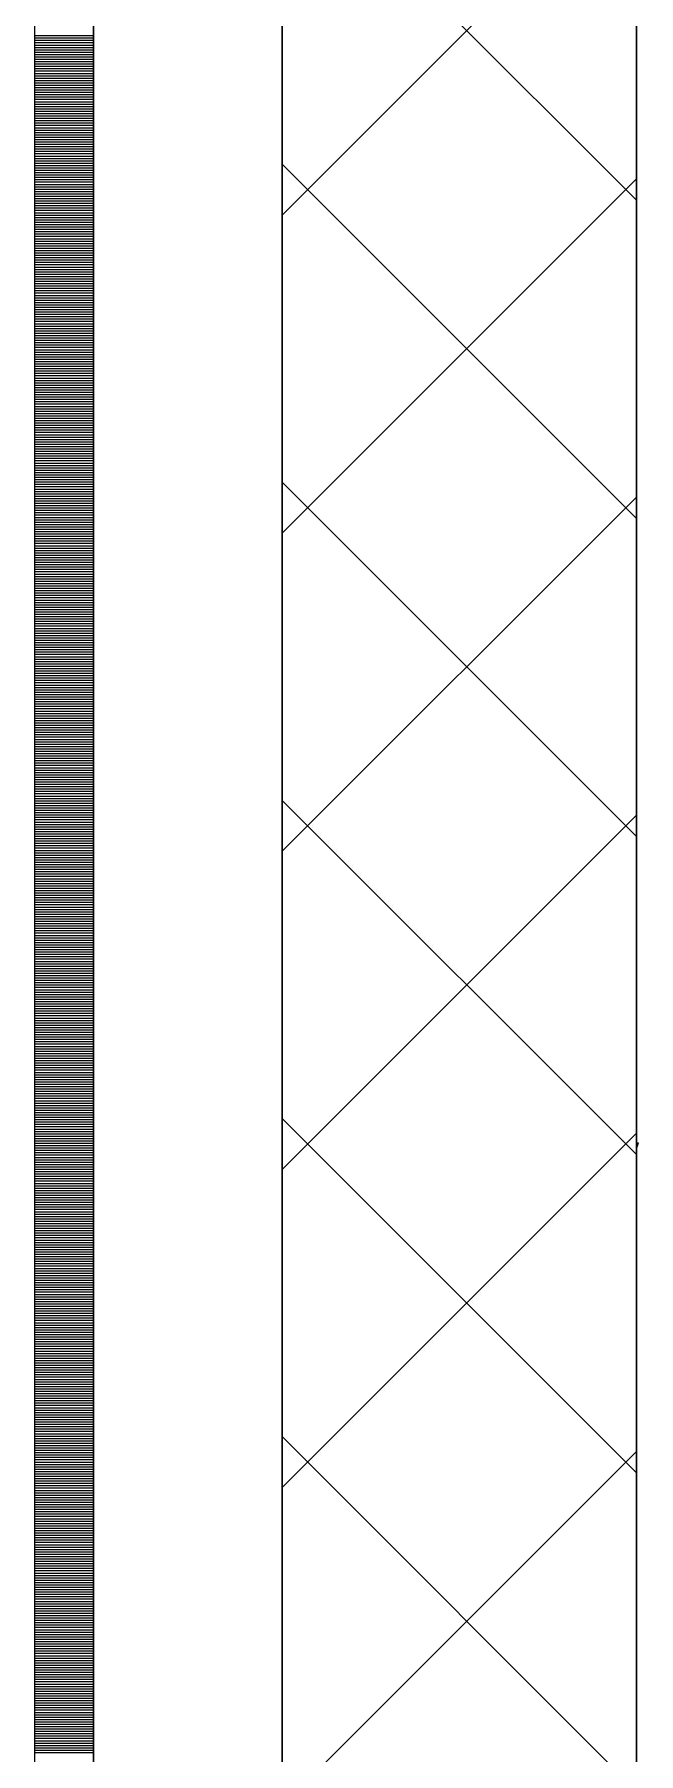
# Model space of a CAD drawing. Header units: millimetres. Extents: x -231292 to 573618, y -153144 to 564035.
# Drawn here: x 8548 to 8804, y 250602 to 251330 of the extents above; entities that cross this region are included whole.
import ezdxf

# ---------------------------------------------------------------- set-up
doc = ezdxf.new("R2010")
doc.units = ezdxf.units.MM
for name, color, linetype, lineweight in [('АР_Стены ПЕНОблок', 250, 'Continuous', 20), ('АР_Тонкая', 250, 'Continuous', 5), ('АР_Утеплитель', 250, 'Continuous', 0), ('АР_Штриховка', 250, 'Continuous', 0)]:
    doc.layers.add(name, color=color, linetype=linetype, lineweight=lineweight)
doc.layers.add('КР_Балки-0.5', color=60, linetype='Continuous', lineweight=50, plot=False)

msp = doc.modelspace()

# ---------------------------------------------------------------- linework, layer by layer
at = {"layer": 'АР_Стены ПЕНОблок', "color": 18, "linetype": 'Continuous', "lineweight": 25, "true_color": 0x000000}
msp.add_line((8803.243, 263866.253), (8803.243, 187666.253), dxfattribs=at)
at = {"layer": 'АР_Тонкая', "color": 18, "linetype": 'Continuous', "lineweight": 25, "true_color": 0x000000}
for p, q in [((8548.243, 263866.253), (8548.243, 187666.253)), ((8573.243, 263866.253), (8573.243, 187666.253)), ((8573.243, 187666.253), (8573.243, 263866.253)), ((8653.243, 187666.253), (8653.243, 263866.253))]:
    msp.add_line(p, q, dxfattribs=at)
at = {"layer": 'АР_Утеплитель', "color": 18, "linetype": 'Continuous', "lineweight": 25, "true_color": 0x000000}
for p, q in [((8653.243, 263866.253), (8653.243, 187666.253)), ((8803.243, 187666.253), (8803.243, 263866.253))]:
    msp.add_line(p, q, dxfattribs=at)
at = {"layer": 'АР_Штриховка', "color": 18, "linetype": 'Continuous', "lineweight": 25, "true_color": 0x000000}
for p, q in [((8803.243, 251259.278), (8653.243, 251409.278)), ((8653.243, 251252.991), (8803.243, 251402.991)), ((8548.243, 251329.002), (8573.243, 251329.002)), ((8548.243, 251328.002), (8573.243, 251328.002)), ((8548.243, 251327.002), (8573.243, 251327.002)), ((8548.243, 251326.002), (8573.243, 251326.002)), ((8548.243, 251325.002), (8573.243, 251325.002)), ((8548.243, 251324.002), (8573.243, 251324.002)), ((8548.243, 251323.002), (8573.243, 251323.002)), ((8548.243, 251322.002), (8573.243, 251322.002)), ((8548.243, 251321.002), (8573.243, 251321.002)), ((8548.243, 251320.002), (8573.243, 251320.002)), ((8548.243, 251319.002), (8573.243, 251319.002)), ((8548.243, 251318.002), (8573.243, 251318.002)), ((8548.243, 251317.002), (8573.243, 251317.002)), ((8548.243, 251316.002), (8573.243, 251316.002)), ((8548.243, 251315.002), (8573.243, 251315.002)), ((8548.243, 251314.002), (8573.243, 251314.002)), ((8548.243, 251313.002), (8573.243, 251313.002)), ((8548.243, 251312.002), (8573.243, 251312.002)), ((8548.243, 251311.002), (8573.243, 251311.002)), ((8548.243, 251310.002), (8573.243, 251310.002)), ((8548.243, 251309.002), (8573.243, 251309.002)), ((8548.243, 251308.002), (8573.243, 251308.002)), ((8548.243, 251307.002), (8573.243, 251307.002)), ((8548.243, 251306.002), (8573.243, 251306.002)), ((8548.243, 251305.002), (8573.243, 251305.002)), ((8548.243, 251304.002), (8573.243, 251304.002)), ((8548.243, 251303.002), (8573.243, 251303.002)), ((8548.243, 251302.002), (8573.243, 251302.002)), ((8548.243, 251301.002), (8573.243, 251301.002)), ((8548.243, 251300.002), (8573.243, 251300.002)), ((8548.243, 251299.002), (8573.243, 251299.002)), ((8548.243, 251298.002), (8573.243, 251298.002)), ((8548.243, 251297.002), (8573.243, 251297.002)), ((8548.243, 251296.002), (8573.243, 251296.002)), ((8548.243, 251295.002), (8573.243, 251295.002)), ((8548.243, 251294.002), (8573.243, 251294.002)), ((8548.243, 251293.002), (8573.243, 251293.002)), ((8548.243, 251292.002), (8573.243, 251292.002)), ((8548.243, 251291.002), (8573.243, 251291.002)), ((8548.243, 251290.002), (8573.243, 251290.002)), ((8548.243, 251289.002), (8573.243, 251289.002)), ((8548.243, 251288.002), (8573.243, 251288.002)), ((8548.243, 251287.002), (8573.243, 251287.002)), ((8548.243, 251286.002), (8573.243, 251286.002)), ((8548.243, 251285.002), (8573.243, 251285.002)), ((8548.243, 251284.002), (8573.243, 251284.002)), ((8548.243, 251283.002), (8573.243, 251283.002)), ((8548.243, 251282.002), (8573.243, 251282.002)), ((8548.243, 251281.002), (8573.243, 251281.002)), ((8548.243, 251280.002), (8573.243, 251280.002)), ((8548.243, 251279.002), (8573.243, 251279.002)), ((8548.243, 251278.002), (8573.243, 251278.002)), ((8548.243, 251277.002), (8573.243, 251277.002)), ((8548.243, 251276.002), (8573.243, 251276.002)), ((8548.243, 251275.002), (8573.243, 251275.002)), ((8548.243, 251274.002), (8573.243, 251274.002)), ((8548.243, 251273.002), (8573.243, 251273.002)), ((8548.243, 251272.002), (8573.243, 251272.002)), ((8548.243, 251271.002), (8573.243, 251271.002)), ((8548.243, 251270.002), (8573.243, 251270.002)), ((8548.243, 251269.002), (8573.243, 251269.002)), ((8548.243, 251268.002), (8573.243, 251268.002)), ((8803.243, 251124.574), (8653.243, 251274.574)), ((8653.243, 251118.287), (8803.243, 251268.287)), ((8548.243, 251267.002), (8573.243, 251267.002)), ((8548.243, 251266.002), (8573.243, 251266.002)), ((8548.243, 251265.002), (8573.243, 251265.002)), ((8548.243, 251264.002), (8573.243, 251264.002)), ((8548.243, 251263.002), (8573.243, 251263.002)), ((8548.243, 251262.002), (8573.243, 251262.002)), ((8548.243, 251261.002), (8573.243, 251261.002)), ((8548.243, 251260.002), (8573.243, 251260.002)), ((8548.243, 251259.002), (8573.243, 251259.002)), ((8548.243, 251258.002), (8573.243, 251258.002)), ((8548.243, 251257.002), (8573.243, 251257.002)), ((8548.243, 251256.002), (8573.243, 251256.002)), ((8548.243, 251255.002), (8573.243, 251255.002)), ((8548.243, 251254.002), (8573.243, 251254.002)), ((8548.243, 251253.002), (8573.243, 251253.002)), ((8548.243, 251252.002), (8573.243, 251252.002)), ((8548.243, 251251.002), (8573.243, 251251.002)), ((8548.243, 251250.002), (8573.243, 251250.002)), ((8548.243, 251249.002), (8573.243, 251249.002)), ((8548.243, 251248.002), (8573.243, 251248.002)), ((8548.243, 251247.002), (8573.243, 251247.002)), ((8548.243, 251246.002), (8573.243, 251246.002)), ((8548.243, 251245.002), (8573.243, 251245.002)), ((8548.243, 251244.002), (8573.243, 251244.002)), ((8548.243, 251243.002), (8573.243, 251243.002)), ((8548.243, 251242.002), (8573.243, 251242.002)), ((8548.243, 251241.002), (8573.243, 251241.002)), ((8548.243, 251240.002), (8573.243, 251240.002)), ((8548.243, 251239.002), (8573.243, 251239.002)), ((8548.243, 251238.002), (8573.243, 251238.002)), ((8548.243, 251237.002), (8573.243, 251237.002)), ((8548.243, 251236.002), (8573.243, 251236.002)), ((8548.243, 251235.002), (8573.243, 251235.002)), ((8548.243, 251234.002), (8573.243, 251234.002)), ((8548.243, 251233.002), (8573.243, 251233.002)), ((8548.243, 251232.002), (8573.243, 251232.002)), ((8548.243, 251231.002), (8573.243, 251231.002)), ((8548.243, 251230.002), (8573.243, 251230.002)), ((8548.243, 251229.002), (8573.243, 251229.002)), ((8548.243, 251228.002), (8573.243, 251228.002)), ((8548.243, 251227.002), (8573.243, 251227.002)), ((8548.243, 251226.002), (8573.243, 251226.002)), ((8548.243, 251225.002), (8573.243, 251225.002)), ((8548.243, 251224.002), (8573.243, 251224.002)), ((8548.243, 251223.002), (8573.243, 251223.002)), ((8548.243, 251222.002), (8573.243, 251222.002)), ((8548.243, 251221.002), (8573.243, 251221.002)), ((8548.243, 251220.002), (8573.243, 251220.002)), ((8548.243, 251219.002), (8573.243, 251219.002)), ((8548.243, 251218.002), (8573.243, 251218.002)), ((8548.243, 251217.002), (8573.243, 251217.002)), ((8548.243, 251216.002), (8573.243, 251216.002)), ((8548.243, 251215.002), (8573.243, 251215.002)), ((8548.243, 251214.002), (8573.243, 251214.002)), ((8548.243, 251213.002), (8573.243, 251213.002)), ((8548.243, 251212.002), (8573.243, 251212.002)), ((8548.243, 251211.002), (8573.243, 251211.002)), ((8548.243, 251210.002), (8573.243, 251210.002)), ((8548.243, 251209.002), (8573.243, 251209.002)), ((8548.243, 251208.002), (8573.243, 251208.002)), ((8548.243, 251207.002), (8573.243, 251207.002)), ((8548.243, 251206.002), (8573.243, 251206.002)), ((8548.243, 251205.002), (8573.243, 251205.002)), ((8548.243, 251204.002), (8573.243, 251204.002)), ((8548.243, 251203.002), (8573.243, 251203.002)), ((8548.243, 251202.002), (8573.243, 251202.002)), ((8548.243, 251201.002), (8573.243, 251201.002)), ((8548.243, 251200.002), (8573.243, 251200.002)), ((8548.243, 251199.002), (8573.243, 251199.002)), ((8548.243, 251198.002), (8573.243, 251198.002)), ((8548.243, 251197.002), (8573.243, 251197.002)), ((8548.243, 251196.002), (8573.243, 251196.002)), ((8548.243, 251195.002), (8573.243, 251195.002)), ((8548.243, 251194.002), (8573.243, 251194.002)), ((8548.243, 251193.002), (8573.243, 251193.002)), ((8548.243, 251192.002), (8573.243, 251192.002)), ((8548.243, 251191.002), (8573.243, 251191.002)), ((8548.243, 251190.002), (8573.243, 251190.002)), ((8548.243, 251189.002), (8573.243, 251189.002)), ((8548.243, 251188.002), (8573.243, 251188.002)), ((8548.243, 251187.002), (8573.243, 251187.002)), ((8548.243, 251186.002), (8573.243, 251186.002)), ((8548.243, 251185.002), (8573.243, 251185.002)), ((8548.243, 251184.002), (8573.243, 251184.002)), ((8548.243, 251183.002), (8573.243, 251183.002)), ((8548.243, 251182.002), (8573.243, 251182.002)), ((8548.243, 251181.002), (8573.243, 251181.002)), ((8548.243, 251180.002), (8573.243, 251180.002)), ((8548.243, 251179.002), (8573.243, 251179.002)), ((8548.243, 251178.002), (8573.243, 251178.002)), ((8548.243, 251177.002), (8573.243, 251177.002)), ((8548.243, 251176.002), (8573.243, 251176.002)), ((8548.243, 251175.002), (8573.243, 251175.002)), ((8548.243, 251174.002), (8573.243, 251174.002)), ((8548.243, 251173.002), (8573.243, 251173.002)), ((8548.243, 251172.002), (8573.243, 251172.002)), ((8548.243, 251171.002), (8573.243, 251171.002)), ((8548.243, 251170.002), (8573.243, 251170.002)), ((8548.243, 251169.002), (8573.243, 251169.002)), ((8548.243, 251168.002), (8573.243, 251168.002)), ((8548.243, 251167.002), (8573.243, 251167.002)), ((8548.243, 251166.002), (8573.243, 251166.002)), ((8548.243, 251165.002), (8573.243, 251165.002)), ((8548.243, 251164.002), (8573.243, 251164.002)), ((8548.243, 251163.002), (8573.243, 251163.002)), ((8548.243, 251162.002), (8573.243, 251162.002)), ((8548.243, 251161.002), (8573.243, 251161.002)), ((8548.243, 251160.002), (8573.243, 251160.002)), ((8548.243, 251159.002), (8573.243, 251159.002)), ((8548.243, 251158.002), (8573.243, 251158.002)), ((8548.243, 251157.002), (8573.243, 251157.002)), ((8548.243, 251156.002), (8573.243, 251156.002)), ((8548.243, 251155.002), (8573.243, 251155.002)), ((8548.243, 251154.002), (8573.243, 251154.002)), ((8548.243, 251153.002), (8573.243, 251153.002)), ((8548.243, 251152.002), (8573.243, 251152.002)), ((8548.243, 251151.002), (8573.243, 251151.002)), ((8548.243, 251150.002), (8573.243, 251150.002)), ((8548.243, 251149.002), (8573.243, 251149.002)), ((8548.243, 251148.002), (8573.243, 251148.002)), ((8548.243, 251147.002), (8573.243, 251147.002)), ((8548.243, 251146.002), (8573.243, 251146.002)), ((8548.243, 251145.002), (8573.243, 251145.002)), ((8548.243, 251144.002), (8573.243, 251144.002)), ((8548.243, 251143.002), (8573.243, 251143.002)), ((8548.243, 251142.002), (8573.243, 251142.002)), ((8548.243, 251141.002), (8573.243, 251141.002)), ((8548.243, 251140.002), (8573.243, 251140.002)), ((8548.243, 251139.002), (8573.243, 251139.002)), ((8548.243, 251138.002), (8573.243, 251138.002)), ((8548.243, 251137.002), (8573.243, 251137.002)), ((8803.243, 250989.87), (8653.243, 251139.87)), ((8548.243, 251136.002), (8573.243, 251136.002)), ((8548.243, 251135.002), (8573.243, 251135.002)), ((8548.243, 251134.002), (8573.243, 251134.002)), ((8548.243, 251133.002), (8573.243, 251133.002)), ((8548.243, 251132.002), (8573.243, 251132.002)), ((8548.243, 251131.002), (8573.243, 251131.002)), ((8548.243, 251130.002), (8573.243, 251130.002)), ((8653.243, 250983.583), (8803.243, 251133.583)), ((8548.243, 251129.002), (8573.243, 251129.002)), ((8548.243, 251128.002), (8573.243, 251128.002)), ((8548.243, 251127.002), (8573.243, 251127.002)), ((8548.243, 251126.002), (8573.243, 251126.002)), ((8548.243, 251125.002), (8573.243, 251125.002)), ((8548.243, 251124.002), (8573.243, 251124.002)), ((8548.243, 251123.002), (8573.243, 251123.002)), ((8548.243, 251122.002), (8573.243, 251122.002)), ((8548.243, 251121.002), (8573.243, 251121.002)), ((8548.243, 251120.002), (8573.243, 251120.002)), ((8548.243, 251119.002), (8573.243, 251119.002)), ((8548.243, 251118.002), (8573.243, 251118.002)), ((8548.243, 251117.002), (8573.243, 251117.002)), ((8548.243, 251116.002), (8573.243, 251116.002)), ((8548.243, 251115.002), (8573.243, 251115.002)), ((8548.243, 251114.002), (8573.243, 251114.002)), ((8548.243, 251113.002), (8573.243, 251113.002)), ((8548.243, 251112.002), (8573.243, 251112.002)), ((8548.243, 251111.002), (8573.243, 251111.002)), ((8548.243, 251110.002), (8573.243, 251110.002)), ((8548.243, 251109.002), (8573.243, 251109.002)), ((8548.243, 251108.002), (8573.243, 251108.002)), ((8548.243, 251107.002), (8573.243, 251107.002)), ((8548.243, 251106.002), (8573.243, 251106.002)), ((8548.243, 251105.002), (8573.243, 251105.002)), ((8548.243, 251104.002), (8573.243, 251104.002)), ((8548.243, 251103.002), (8573.243, 251103.002)), ((8548.243, 251102.002), (8573.243, 251102.002)), ((8548.243, 251101.002), (8573.243, 251101.002)), ((8548.243, 251100.002), (8573.243, 251100.002)), ((8548.243, 251099.002), (8573.243, 251099.002)), ((8548.243, 251098.002), (8573.243, 251098.002)), ((8548.243, 251097.002), (8573.243, 251097.002)), ((8548.243, 251096.002), (8573.243, 251096.002)), ((8548.243, 251095.002), (8573.243, 251095.002)), ((8548.243, 251094.002), (8573.243, 251094.002)), ((8548.243, 251093.002), (8573.243, 251093.002)), ((8548.243, 251092.002), (8573.243, 251092.002)), ((8548.243, 251091.002), (8573.243, 251091.002)), ((8548.243, 251090.002), (8573.243, 251090.002)), ((8548.243, 251089.002), (8573.243, 251089.002)), ((8548.243, 251088.002), (8573.243, 251088.002)), ((8548.243, 251087.002), (8573.243, 251087.002)), ((8548.243, 251086.002), (8573.243, 251086.002)), ((8548.243, 251085.002), (8573.243, 251085.002)), ((8548.243, 251084.002), (8573.243, 251084.002)), ((8548.243, 251083.002), (8573.243, 251083.002)), ((8548.243, 251082.002), (8573.243, 251082.002)), ((8548.243, 251081.002), (8573.243, 251081.002)), ((8548.243, 251080.002), (8573.243, 251080.002)), ((8548.243, 251079.002), (8573.243, 251079.002)), ((8548.243, 251078.002), (8573.243, 251078.002)), ((8548.243, 251077.002), (8573.243, 251077.002)), ((8548.243, 251076.002), (8573.243, 251076.002)), ((8548.243, 251075.002), (8573.243, 251075.002)), ((8548.243, 251074.002), (8573.243, 251074.002)), ((8548.243, 251073.002), (8573.243, 251073.002)), ((8548.243, 251072.002), (8573.243, 251072.002)), ((8548.243, 251071.002), (8573.243, 251071.002)), ((8548.243, 251070.002), (8573.243, 251070.002)), ((8548.243, 251069.002), (8573.243, 251069.002)), ((8548.243, 251068.002), (8573.243, 251068.002)), ((8548.243, 251067.002), (8573.243, 251067.002)), ((8548.243, 251066.002), (8573.243, 251066.002)), ((8548.243, 251065.002), (8573.243, 251065.002)), ((8548.243, 251064.002), (8573.243, 251064.002)), ((8548.243, 251063.002), (8573.243, 251063.002)), ((8548.243, 251062.002), (8573.243, 251062.002)), ((8548.243, 251061.002), (8573.243, 251061.002)), ((8548.243, 251060.002), (8573.243, 251060.002)), ((8548.243, 251059.002), (8573.243, 251059.002)), ((8548.243, 251058.002), (8573.243, 251058.002)), ((8548.243, 251057.002), (8573.243, 251057.002)), ((8548.243, 251056.002), (8573.243, 251056.002)), ((8548.243, 251055.002), (8573.243, 251055.002)), ((8548.243, 251054.002), (8573.243, 251054.002)), ((8548.243, 251053.002), (8573.243, 251053.002)), ((8548.243, 251052.002), (8573.243, 251052.002)), ((8548.243, 251051.002), (8573.243, 251051.002)), ((8548.243, 251050.002), (8573.243, 251050.002)), ((8548.243, 251049.002), (8573.243, 251049.002)), ((8548.243, 251048.002), (8573.243, 251048.002)), ((8548.243, 251047.002), (8573.243, 251047.002)), ((8548.243, 251046.002), (8573.243, 251046.002)), ((8548.243, 251045.002), (8573.243, 251045.002)), ((8548.243, 251044.002), (8573.243, 251044.002)), ((8548.243, 251043.002), (8573.243, 251043.002)), ((8548.243, 251042.002), (8573.243, 251042.002)), ((8548.243, 251041.002), (8573.243, 251041.002)), ((8548.243, 251040.002), (8573.243, 251040.002)), ((8548.243, 251039.002), (8573.243, 251039.002)), ((8548.243, 251038.002), (8573.243, 251038.002)), ((8548.243, 251037.002), (8573.243, 251037.002)), ((8548.243, 251036.002), (8573.243, 251036.002)), ((8548.243, 251035.002), (8573.243, 251035.002)), ((8548.243, 251034.002), (8573.243, 251034.002)), ((8548.243, 251033.002), (8573.243, 251033.002)), ((8548.243, 251032.002), (8573.243, 251032.002)), ((8548.243, 251031.002), (8573.243, 251031.002)), ((8548.243, 251030.002), (8573.243, 251030.002)), ((8548.243, 251029.002), (8573.243, 251029.002)), ((8548.243, 251028.002), (8573.243, 251028.002)), ((8548.243, 251027.002), (8573.243, 251027.002)), ((8548.243, 251026.002), (8573.243, 251026.002)), ((8548.243, 251025.002), (8573.243, 251025.002)), ((8548.243, 251024.002), (8573.243, 251024.002)), ((8548.243, 251023.002), (8573.243, 251023.002)), ((8548.243, 251022.002), (8573.243, 251022.002)), ((8548.243, 251021.002), (8573.243, 251021.002)), ((8548.243, 251020.002), (8573.243, 251020.002)), ((8548.243, 251019.002), (8573.243, 251019.002)), ((8548.243, 251018.002), (8573.243, 251018.002)), ((8548.243, 251017.002), (8573.243, 251017.002)), ((8548.243, 251016.002), (8573.243, 251016.002)), ((8548.243, 251015.002), (8573.243, 251015.002)), ((8548.243, 251014.002), (8573.243, 251014.002)), ((8548.243, 251013.002), (8573.243, 251013.002)), ((8548.243, 251012.002), (8573.243, 251012.002)), ((8548.243, 251011.002), (8573.243, 251011.002)), ((8548.243, 251010.002), (8573.243, 251010.002)), ((8548.243, 251009.002), (8573.243, 251009.002)), ((8548.243, 251008.002), (8573.243, 251008.002)), ((8548.243, 251007.002), (8573.243, 251007.002)), ((8548.243, 251006.002), (8573.243, 251006.002)), ((8548.243, 251005.002), (8573.243, 251005.002)), ((8548.243, 251004.002), (8573.243, 251004.002)), ((8548.243, 251003.002), (8573.243, 251003.002)), ((8548.243, 251002.002), (8573.243, 251002.002)), ((8548.243, 251001.002), (8573.243, 251001.002)), ((8548.243, 251000.002), (8573.243, 251000.002)), ((8548.243, 250999.002), (8573.243, 250999.002)), ((8803.243, 250855.166), (8653.243, 251005.166)), ((8653.243, 250848.879), (8803.243, 250998.879)), ((8548.243, 250998.002), (8573.243, 250998.002)), ((8548.243, 250997.002), (8573.243, 250997.002)), ((8548.243, 250996.002), (8573.243, 250996.002)), ((8548.243, 250995.002), (8573.243, 250995.002)), ((8548.243, 250994.002), (8573.243, 250994.002)), ((8548.243, 250993.002), (8573.243, 250993.002)), ((8548.243, 250992.002), (8573.243, 250992.002)), ((8548.243, 250991.002), (8573.243, 250991.002)), ((8548.243, 250990.002), (8573.243, 250990.002)), ((8548.243, 250989.002), (8573.243, 250989.002)), ((8548.243, 250988.002), (8573.243, 250988.002)), ((8548.243, 250987.002), (8573.243, 250987.002)), ((8548.243, 250986.002), (8573.243, 250986.002)), ((8548.243, 250985.002), (8573.243, 250985.002)), ((8548.243, 250984.002), (8573.243, 250984.002)), ((8548.243, 250983.002), (8573.243, 250983.002)), ((8548.243, 250982.002), (8573.243, 250982.002)), ((8548.243, 250981.002), (8573.243, 250981.002)), ((8548.243, 250980.002), (8573.243, 250980.002)), ((8548.243, 250979.002), (8573.243, 250979.002)), ((8548.243, 250978.002), (8573.243, 250978.002)), ((8548.243, 250977.002), (8573.243, 250977.002)), ((8548.243, 250976.002), (8573.243, 250976.002)), ((8548.243, 250975.002), (8573.243, 250975.002)), ((8548.243, 250974.002), (8573.243, 250974.002)), ((8548.243, 250973.002), (8573.243, 250973.002)), ((8548.243, 250972.002), (8573.243, 250972.002)), ((8548.243, 250971.002), (8573.243, 250971.002)), ((8548.243, 250970.002), (8573.243, 250970.002)), ((8548.243, 250969.002), (8573.243, 250969.002)), ((8548.243, 250968.002), (8573.243, 250968.002)), ((8548.243, 250967.002), (8573.243, 250967.002)), ((8548.243, 250966.002), (8573.243, 250966.002)), ((8548.243, 250965.002), (8573.243, 250965.002)), ((8548.243, 250964.002), (8573.243, 250964.002)), ((8548.243, 250963.002), (8573.243, 250963.002)), ((8548.243, 250962.002), (8573.243, 250962.002)), ((8548.243, 250961.002), (8573.243, 250961.002)), ((8548.243, 250960.002), (8573.243, 250960.002)), ((8548.243, 250959.002), (8573.243, 250959.002)), ((8548.243, 250958.002), (8573.243, 250958.002)), ((8548.243, 250957.002), (8573.243, 250957.002)), ((8548.243, 250956.002), (8573.243, 250956.002)), ((8548.243, 250955.002), (8573.243, 250955.002)), ((8548.243, 250954.002), (8573.243, 250954.002)), ((8548.243, 250953.002), (8573.243, 250953.002)), ((8548.243, 250952.002), (8573.243, 250952.002)), ((8548.243, 250951.002), (8573.243, 250951.002)), ((8548.243, 250950.002), (8573.243, 250950.002)), ((8548.243, 250949.002), (8573.243, 250949.002)), ((8548.243, 250948.002), (8573.243, 250948.002)), ((8548.243, 250947.002), (8573.243, 250947.002)), ((8548.243, 250946.002), (8573.243, 250946.002)), ((8548.243, 250945.002), (8573.243, 250945.002)), ((8548.243, 250944.002), (8573.243, 250944.002)), ((8548.243, 250943.002), (8573.243, 250943.002)), ((8548.243, 250942.002), (8573.243, 250942.002)), ((8548.243, 250941.002), (8573.243, 250941.002)), ((8548.243, 250940.002), (8573.243, 250940.002)), ((8548.243, 250939.002), (8573.243, 250939.002)), ((8548.243, 250938.002), (8573.243, 250938.002)), ((8548.243, 250937.002), (8573.243, 250937.002)), ((8548.243, 250936.002), (8573.243, 250936.002)), ((8548.243, 250935.002), (8573.243, 250935.002)), ((8548.243, 250934.002), (8573.243, 250934.002)), ((8548.243, 250933.002), (8573.243, 250933.002)), ((8548.243, 250932.002), (8573.243, 250932.002)), ((8548.243, 250931.002), (8573.243, 250931.002)), ((8548.243, 250930.002), (8573.243, 250930.002)), ((8548.243, 250929.002), (8573.243, 250929.002)), ((8548.243, 250928.002), (8573.243, 250928.002)), ((8548.243, 250927.002), (8573.243, 250927.002)), ((8548.243, 250926.002), (8573.243, 250926.002)), ((8548.243, 250925.002), (8573.243, 250925.002)), ((8548.243, 250924.002), (8573.243, 250924.002)), ((8548.243, 250923.002), (8573.243, 250923.002)), ((8548.243, 250922.002), (8573.243, 250922.002)), ((8548.243, 250921.002), (8573.243, 250921.002)), ((8548.243, 250920.002), (8573.243, 250920.002)), ((8548.243, 250919.002), (8573.243, 250919.002)), ((8548.243, 250918.002), (8573.243, 250918.002)), ((8548.243, 250917.002), (8573.243, 250917.002)), ((8548.243, 250916.002), (8573.243, 250916.002)), ((8548.243, 250915.002), (8573.243, 250915.002)), ((8548.243, 250914.002), (8573.243, 250914.002)), ((8548.243, 250913.002), (8573.243, 250913.002)), ((8548.243, 250912.002), (8573.243, 250912.002)), ((8548.243, 250911.002), (8573.243, 250911.002)), ((8548.243, 250910.002), (8573.243, 250910.002)), ((8548.243, 250909.002), (8573.243, 250909.002)), ((8548.243, 250908.002), (8573.243, 250908.002)), ((8548.243, 250907.002), (8573.243, 250907.002)), ((8548.243, 250906.002), (8573.243, 250906.002)), ((8548.243, 250905.002), (8573.243, 250905.002)), ((8548.243, 250904.002), (8573.243, 250904.002)), ((8548.243, 250903.002), (8573.243, 250903.002)), ((8548.243, 250902.002), (8573.243, 250902.002)), ((8548.243, 250901.002), (8573.243, 250901.002)), ((8548.243, 250900.002), (8573.243, 250900.002)), ((8548.243, 250899.002), (8573.243, 250899.002)), ((8548.243, 250898.002), (8573.243, 250898.002)), ((8548.243, 250897.002), (8573.243, 250897.002)), ((8548.243, 250896.002), (8573.243, 250896.002)), ((8548.243, 250895.002), (8573.243, 250895.002)), ((8548.243, 250894.002), (8573.243, 250894.002)), ((8548.243, 250893.002), (8573.243, 250893.002)), ((8548.243, 250892.002), (8573.243, 250892.002)), ((8548.243, 250891.002), (8573.243, 250891.002)), ((8548.243, 250890.002), (8573.243, 250890.002)), ((8548.243, 250889.002), (8573.243, 250889.002)), ((8548.243, 250888.002), (8573.243, 250888.002)), ((8548.243, 250887.002), (8573.243, 250887.002)), ((8548.243, 250886.002), (8573.243, 250886.002)), ((8548.243, 250885.002), (8573.243, 250885.002)), ((8548.243, 250884.002), (8573.243, 250884.002)), ((8548.243, 250883.002), (8573.243, 250883.002)), ((8548.243, 250882.002), (8573.243, 250882.002)), ((8548.243, 250881.002), (8573.243, 250881.002)), ((8548.243, 250880.002), (8573.243, 250880.002)), ((8548.243, 250879.002), (8573.243, 250879.002)), ((8548.243, 250878.002), (8573.243, 250878.002)), ((8548.243, 250877.002), (8573.243, 250877.002)), ((8548.243, 250876.002), (8573.243, 250876.002)), ((8548.243, 250875.002), (8573.243, 250875.002)), ((8548.243, 250874.002), (8573.243, 250874.002)), ((8548.243, 250873.002), (8573.243, 250873.002)), ((8548.243, 250872.002), (8573.243, 250872.002)), ((8548.243, 250871.002), (8573.243, 250871.002)), ((8548.243, 250870.002), (8573.243, 250870.002)), ((8548.243, 250869.002), (8573.243, 250869.002)), ((8548.243, 250868.002), (8573.243, 250868.002)), ((8803.243, 250720.462), (8653.243, 250870.462)), ((8548.243, 250867.002), (8573.243, 250867.002)), ((8548.243, 250866.002), (8573.243, 250866.002)), ((8548.243, 250865.002), (8573.243, 250865.002)), ((8548.243, 250864.002), (8573.243, 250864.002)), ((8548.243, 250863.002), (8573.243, 250863.002)), ((8548.243, 250862.002), (8573.243, 250862.002)), ((8548.243, 250861.002), (8573.243, 250861.002)), ((8548.243, 250860.002), (8573.243, 250860.002)), ((8653.243, 250714.176), (8803.243, 250864.176)), ((8803.243, 250859.987), (8804.178, 250860.346)), ((8803.243, 250857.601), (8804.09, 250860.126)), ((8548.243, 250859.002), (8573.243, 250859.002)), ((8548.243, 250858.002), (8573.243, 250858.002)), ((8548.243, 250857.002), (8573.243, 250857.002)), ((8548.243, 250856.002), (8573.243, 250856.002)), ((8548.243, 250855.002), (8573.243, 250855.002)), ((8548.243, 250854.002), (8573.243, 250854.002)), ((8548.243, 250853.002), (8573.243, 250853.002)), ((8548.243, 250852.002), (8573.243, 250852.002)), ((8548.243, 250851.002), (8573.243, 250851.002)), ((8548.243, 250850.002), (8573.243, 250850.002)), ((8548.243, 250849.002), (8573.243, 250849.002)), ((8548.243, 250848.002), (8573.243, 250848.002)), ((8548.243, 250847.002), (8573.243, 250847.002)), ((8548.243, 250846.002), (8573.243, 250846.002)), ((8548.243, 250845.002), (8573.243, 250845.002)), ((8548.243, 250844.002), (8573.243, 250844.002)), ((8548.243, 250843.002), (8573.243, 250843.002)), ((8548.243, 250842.002), (8573.243, 250842.002)), ((8548.243, 250841.002), (8573.243, 250841.002)), ((8548.243, 250840.002), (8573.243, 250840.002)), ((8548.243, 250839.002), (8573.243, 250839.002)), ((8548.243, 250838.002), (8573.243, 250838.002)), ((8548.243, 250837.002), (8573.243, 250837.002)), ((8548.243, 250836.002), (8573.243, 250836.002)), ((8548.243, 250835.002), (8573.243, 250835.002)), ((8548.243, 250834.002), (8573.243, 250834.002)), ((8548.243, 250833.002), (8573.243, 250833.002)), ((8548.243, 250832.002), (8573.243, 250832.002)), ((8548.243, 250831.002), (8573.243, 250831.002)), ((8548.243, 250830.002), (8573.243, 250830.002)), ((8548.243, 250829.002), (8573.243, 250829.002)), ((8548.243, 250828.002), (8573.243, 250828.002)), ((8548.243, 250827.002), (8573.243, 250827.002)), ((8548.243, 250826.002), (8573.243, 250826.002)), ((8548.243, 250825.002), (8573.243, 250825.002)), ((8548.243, 250824.002), (8573.243, 250824.002)), ((8548.243, 250823.002), (8573.243, 250823.002)), ((8548.243, 250822.002), (8573.243, 250822.002)), ((8548.243, 250821.002), (8573.243, 250821.002)), ((8548.243, 250820.002), (8573.243, 250820.002)), ((8548.243, 250819.002), (8573.243, 250819.002)), ((8548.243, 250818.002), (8573.243, 250818.002)), ((8548.243, 250817.002), (8573.243, 250817.002)), ((8548.243, 250816.002), (8573.243, 250816.002)), ((8548.243, 250815.002), (8573.243, 250815.002)), ((8548.243, 250814.002), (8573.243, 250814.002)), ((8548.243, 250813.002), (8573.243, 250813.002)), ((8548.243, 250812.002), (8573.243, 250812.002)), ((8548.243, 250811.002), (8573.243, 250811.002)), ((8548.243, 250810.002), (8573.243, 250810.002)), ((8548.243, 250809.002), (8573.243, 250809.002)), ((8548.243, 250808.002), (8573.243, 250808.002)), ((8548.243, 250807.002), (8573.243, 250807.002)), ((8548.243, 250806.002), (8573.243, 250806.002)), ((8548.243, 250805.002), (8573.243, 250805.002)), ((8548.243, 250804.002), (8573.243, 250804.002)), ((8548.243, 250803.002), (8573.243, 250803.002)), ((8548.243, 250802.002), (8573.243, 250802.002)), ((8548.243, 250801.002), (8573.243, 250801.002)), ((8548.243, 250800.002), (8573.243, 250800.002)), ((8548.243, 250799.002), (8573.243, 250799.002)), ((8548.243, 250798.002), (8573.243, 250798.002)), ((8548.243, 250797.002), (8573.243, 250797.002)), ((8548.243, 250796.002), (8573.243, 250796.002)), ((8548.243, 250795.002), (8573.243, 250795.002)), ((8548.243, 250794.002), (8573.243, 250794.002)), ((8548.243, 250793.002), (8573.243, 250793.002)), ((8548.243, 250792.002), (8573.243, 250792.002)), ((8548.243, 250791.002), (8573.243, 250791.002)), ((8548.243, 250790.002), (8573.243, 250790.002)), ((8548.243, 250789.002), (8573.243, 250789.002)), ((8548.243, 250788.002), (8573.243, 250788.002)), ((8548.243, 250787.002), (8573.243, 250787.002)), ((8548.243, 250786.002), (8573.243, 250786.002)), ((8548.243, 250785.002), (8573.243, 250785.002)), ((8548.243, 250784.002), (8573.243, 250784.002)), ((8548.243, 250783.002), (8573.243, 250783.002)), ((8548.243, 250782.002), (8573.243, 250782.002)), ((8548.243, 250781.002), (8573.243, 250781.002)), ((8548.243, 250780.002), (8573.243, 250780.002)), ((8548.243, 250779.002), (8573.243, 250779.002)), ((8548.243, 250778.002), (8573.243, 250778.002)), ((8548.243, 250777.002), (8573.243, 250777.002)), ((8548.243, 250776.002), (8573.243, 250776.002)), ((8548.243, 250775.002), (8573.243, 250775.002)), ((8548.243, 250774.002), (8573.243, 250774.002)), ((8548.243, 250773.002), (8573.243, 250773.002)), ((8548.243, 250772.002), (8573.243, 250772.002)), ((8548.243, 250771.002), (8573.243, 250771.002)), ((8548.243, 250770.002), (8573.243, 250770.002)), ((8548.243, 250769.002), (8573.243, 250769.002)), ((8548.243, 250768.002), (8573.243, 250768.002)), ((8548.243, 250767.002), (8573.243, 250767.002)), ((8548.243, 250766.002), (8573.243, 250766.002)), ((8548.243, 250765.002), (8573.243, 250765.002)), ((8548.243, 250764.002), (8573.243, 250764.002)), ((8548.243, 250763.002), (8573.243, 250763.002)), ((8548.243, 250762.002), (8573.243, 250762.002)), ((8548.243, 250761.002), (8573.243, 250761.002)), ((8548.243, 250760.002), (8573.243, 250760.002)), ((8548.243, 250759.002), (8573.243, 250759.002)), ((8548.243, 250758.002), (8573.243, 250758.002)), ((8548.243, 250757.002), (8573.243, 250757.002)), ((8548.243, 250756.002), (8573.243, 250756.002)), ((8548.243, 250755.002), (8573.243, 250755.002)), ((8548.243, 250754.002), (8573.243, 250754.002)), ((8548.243, 250753.002), (8573.243, 250753.002)), ((8548.243, 250752.002), (8573.243, 250752.002)), ((8548.243, 250751.002), (8573.243, 250751.002)), ((8548.243, 250750.002), (8573.243, 250750.002)), ((8548.243, 250749.002), (8573.243, 250749.002)), ((8548.243, 250748.002), (8573.243, 250748.002)), ((8548.243, 250747.002), (8573.243, 250747.002)), ((8548.243, 250746.002), (8573.243, 250746.002)), ((8548.243, 250745.002), (8573.243, 250745.002)), ((8548.243, 250744.002), (8573.243, 250744.002)), ((8548.243, 250743.002), (8573.243, 250743.002)), ((8548.243, 250742.002), (8573.243, 250742.002)), ((8548.243, 250741.002), (8573.243, 250741.002)), ((8548.243, 250740.002), (8573.243, 250740.002)), ((8548.243, 250739.002), (8573.243, 250739.002)), ((8548.243, 250738.002), (8573.243, 250738.002)), ((8548.243, 250737.002), (8573.243, 250737.002)), ((8548.243, 250736.002), (8573.243, 250736.002)), ((8548.243, 250735.002), (8573.243, 250735.002)), ((8548.243, 250734.002), (8573.243, 250734.002)), ((8548.243, 250733.002), (8573.243, 250733.002)), ((8548.243, 250732.002), (8573.243, 250732.002)), ((8548.243, 250731.002), (8573.243, 250731.002)), ((8548.243, 250730.002), (8573.243, 250730.002)), ((8548.243, 250729.002), (8573.243, 250729.002)), ((8803.243, 250585.759), (8653.243, 250735.759)), ((8653.243, 250579.472), (8803.243, 250729.472)), ((8548.243, 250728.002), (8573.243, 250728.002)), ((8548.243, 250727.002), (8573.243, 250727.002)), ((8548.243, 250726.002), (8573.243, 250726.002)), ((8548.243, 250725.002), (8573.243, 250725.002)), ((8548.243, 250724.002), (8573.243, 250724.002)), ((8548.243, 250723.002), (8573.243, 250723.002)), ((8548.243, 250722.002), (8573.243, 250722.002)), ((8548.243, 250721.002), (8573.243, 250721.002)), ((8548.243, 250720.002), (8573.243, 250720.002)), ((8548.243, 250719.002), (8573.243, 250719.002)), ((8548.243, 250718.002), (8573.243, 250718.002)), ((8548.243, 250717.002), (8573.243, 250717.002)), ((8548.243, 250716.002), (8573.243, 250716.002)), ((8548.243, 250715.002), (8573.243, 250715.002)), ((8548.243, 250714.002), (8573.243, 250714.002)), ((8548.243, 250713.002), (8573.243, 250713.002)), ((8548.243, 250712.002), (8573.243, 250712.002)), ((8548.243, 250711.002), (8573.243, 250711.002)), ((8548.243, 250710.002), (8573.243, 250710.002)), ((8548.243, 250709.002), (8573.243, 250709.002)), ((8548.243, 250708.002), (8573.243, 250708.002)), ((8548.243, 250707.002), (8573.243, 250707.002)), ((8548.243, 250706.002), (8573.243, 250706.002)), ((8548.243, 250705.002), (8573.243, 250705.002)), ((8548.243, 250704.002), (8573.243, 250704.002)), ((8548.243, 250703.002), (8573.243, 250703.002)), ((8548.243, 250702.002), (8573.243, 250702.002)), ((8548.243, 250701.002), (8573.243, 250701.002)), ((8548.243, 250700.002), (8573.243, 250700.002)), ((8548.243, 250699.002), (8573.243, 250699.002)), ((8548.243, 250698.002), (8573.243, 250698.002)), ((8548.243, 250697.002), (8573.243, 250697.002)), ((8548.243, 250696.002), (8573.243, 250696.002)), ((8548.243, 250695.002), (8573.243, 250695.002)), ((8548.243, 250694.002), (8573.243, 250694.002)), ((8548.243, 250693.002), (8573.243, 250693.002)), ((8548.243, 250692.002), (8573.243, 250692.002)), ((8548.243, 250691.002), (8573.243, 250691.002)), ((8548.243, 250690.002), (8573.243, 250690.002)), ((8548.243, 250689.002), (8573.243, 250689.002)), ((8548.243, 250688.002), (8573.243, 250688.002)), ((8548.243, 250687.002), (8573.243, 250687.002)), ((8548.243, 250686.002), (8573.243, 250686.002)), ((8548.243, 250685.002), (8573.243, 250685.002)), ((8548.243, 250684.002), (8573.243, 250684.002)), ((8548.243, 250683.002), (8573.243, 250683.002)), ((8548.243, 250682.002), (8573.243, 250682.002)), ((8548.243, 250681.002), (8573.243, 250681.002)), ((8548.243, 250680.002), (8573.243, 250680.002)), ((8548.243, 250679.002), (8573.243, 250679.002)), ((8548.243, 250678.002), (8573.243, 250678.002)), ((8548.243, 250677.002), (8573.243, 250677.002)), ((8548.243, 250676.002), (8573.243, 250676.002)), ((8548.243, 250675.002), (8573.243, 250675.002)), ((8548.243, 250674.002), (8573.243, 250674.002)), ((8548.243, 250673.002), (8573.243, 250673.002)), ((8548.243, 250672.002), (8573.243, 250672.002)), ((8548.243, 250671.002), (8573.243, 250671.002)), ((8548.243, 250670.002), (8573.243, 250670.002)), ((8548.243, 250669.002), (8573.243, 250669.002)), ((8548.243, 250668.002), (8573.243, 250668.002)), ((8548.243, 250667.002), (8573.243, 250667.002)), ((8548.243, 250666.002), (8573.243, 250666.002)), ((8548.243, 250665.002), (8573.243, 250665.002)), ((8548.243, 250664.002), (8573.243, 250664.002)), ((8548.243, 250663.002), (8573.243, 250663.002)), ((8548.243, 250662.002), (8573.243, 250662.002)), ((8548.243, 250661.002), (8573.243, 250661.002)), ((8548.243, 250660.002), (8573.243, 250660.002)), ((8548.243, 250659.002), (8573.243, 250659.002)), ((8548.243, 250658.002), (8573.243, 250658.002)), ((8548.243, 250657.002), (8573.243, 250657.002)), ((8548.243, 250656.002), (8573.243, 250656.002)), ((8548.243, 250655.002), (8573.243, 250655.002)), ((8548.243, 250654.002), (8573.243, 250654.002)), ((8548.243, 250653.002), (8573.243, 250653.002)), ((8548.243, 250652.002), (8573.243, 250652.002)), ((8548.243, 250651.002), (8573.243, 250651.002)), ((8548.243, 250650.002), (8573.243, 250650.002)), ((8548.243, 250649.002), (8573.243, 250649.002)), ((8548.243, 250648.002), (8573.243, 250648.002)), ((8548.243, 250647.002), (8573.243, 250647.002)), ((8548.243, 250646.002), (8573.243, 250646.002)), ((8548.243, 250645.002), (8573.243, 250645.002)), ((8548.243, 250644.002), (8573.243, 250644.002)), ((8548.243, 250643.002), (8573.243, 250643.002)), ((8548.243, 250642.002), (8573.243, 250642.002)), ((8548.243, 250641.002), (8573.243, 250641.002)), ((8548.243, 250640.002), (8573.243, 250640.002)), ((8548.243, 250639.002), (8573.243, 250639.002)), ((8548.243, 250638.002), (8573.243, 250638.002)), ((8548.243, 250637.002), (8573.243, 250637.002)), ((8548.243, 250636.002), (8573.243, 250636.002)), ((8548.243, 250635.002), (8573.243, 250635.002)), ((8548.243, 250634.002), (8573.243, 250634.002)), ((8548.243, 250633.002), (8573.243, 250633.002)), ((8548.243, 250632.002), (8573.243, 250632.002)), ((8548.243, 250631.002), (8573.243, 250631.002)), ((8548.243, 250630.002), (8573.243, 250630.002)), ((8548.243, 250629.002), (8573.243, 250629.002)), ((8548.243, 250628.002), (8573.243, 250628.002)), ((8548.243, 250627.002), (8573.243, 250627.002)), ((8548.243, 250626.002), (8573.243, 250626.002)), ((8548.243, 250625.002), (8573.243, 250625.002)), ((8548.243, 250624.002), (8573.243, 250624.002)), ((8548.243, 250623.002), (8573.243, 250623.002)), ((8548.243, 250622.002), (8573.243, 250622.002)), ((8548.243, 250621.002), (8573.243, 250621.002)), ((8548.243, 250620.002), (8573.243, 250620.002)), ((8548.243, 250619.002), (8573.243, 250619.002)), ((8548.243, 250618.002), (8573.243, 250618.002)), ((8548.243, 250617.002), (8573.243, 250617.002)), ((8548.243, 250616.002), (8573.243, 250616.002)), ((8548.243, 250615.002), (8573.243, 250615.002)), ((8548.243, 250614.002), (8573.243, 250614.002)), ((8548.243, 250613.002), (8573.243, 250613.002)), ((8548.243, 250612.002), (8573.243, 250612.002)), ((8548.243, 250611.002), (8573.243, 250611.002)), ((8548.243, 250610.002), (8573.243, 250610.002)), ((8548.243, 250609.002), (8573.243, 250609.002)), ((8548.243, 250608.002), (8573.243, 250608.002)), ((8548.243, 250607.002), (8573.243, 250607.002)), ((8548.243, 250606.002), (8573.243, 250606.002)), ((8548.243, 250605.002), (8573.243, 250605.002)), ((8548.243, 250604.002), (8573.243, 250604.002)), ((8548.243, 250603.002), (8573.243, 250603.002)), ((8548.243, 250602.002), (8573.243, 250602.002))]:
    msp.add_line(p, q, dxfattribs=at)
at = {"layer": 'КР_Балки-0.5', "color": 18, "lineweight": 25, "ltscale": 200, "true_color": 0x000000}
msp.add_line((8803.244, 237366.253), (8803.244, 263866.253), dxfattribs=at)

doc.saveas('drawing.dxf')
